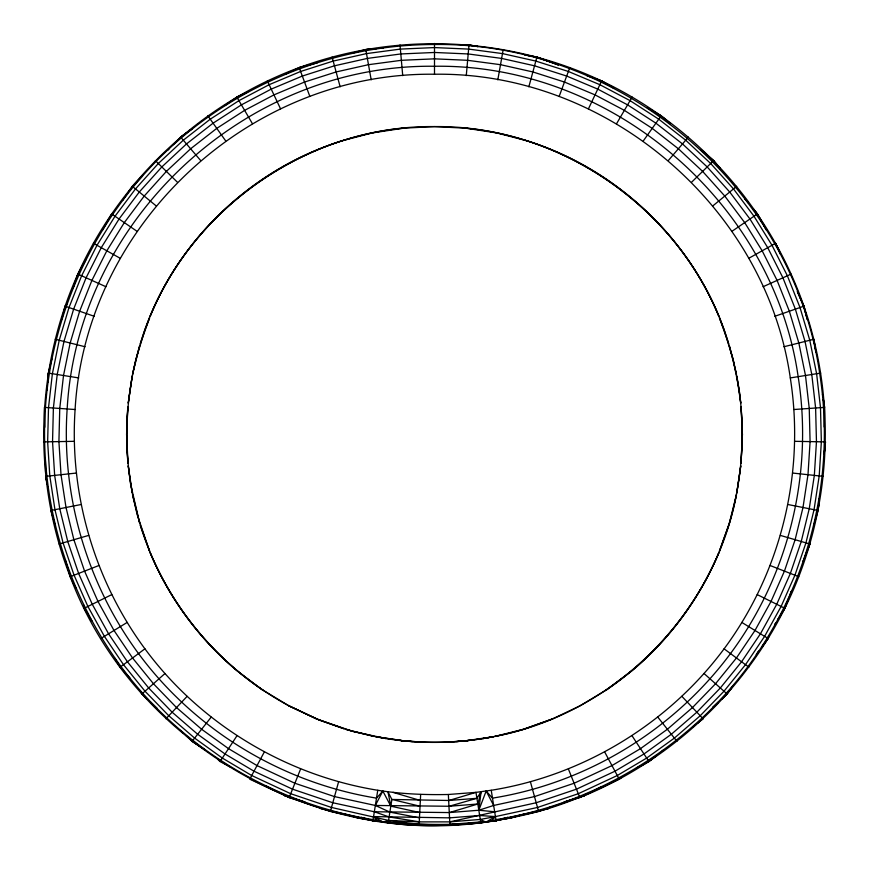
<?xml version="1.0" encoding="UTF-8"?>
<svg xmlns="http://www.w3.org/2000/svg" width="869" height="869" viewBox="0 0 869 869"><rect width="100%" height="100%" fill="white"/><g stroke="black" fill="none" stroke-linecap="round" stroke-linejoin="round"><path stroke-width="1.3" d="M448.35 794.494L475.973 792.365L491.235 790.269C593.918 773.888 687.813 711.374 741.854 622.443C786.108 549.925 803.564 461.841 790.29 377.917C765.85 207.072 607.073 71.551 434.5 74.245C249.305 71.692 85.401 224.593 75.103 409.516C69.292 494.287 94.439 580.481 144.927 648.817C200.359 723.942 285.695 775.354 377.765 790.269C401.087 794.016 424.767 794.972 448.35 794.494L449.925 825.246L419.499 824.399L388.541 820.434L331.502 807.464L290.713 793.712L251.706 775.517L222.334 758.072L194.623 738.096L168.782 715.752L145.004 691.213L123.496 664.687L104.399 636.358L87.888 606.453L74.071 575.213L63.057 542.875L54.953 509.69L49.794 475.919L47.643 441.821L48.512 407.67L52.379 373.735L59.222 340.268L68.999 307.528L81.621 275.788L97.002 245.275L115.001 216.251L135.499 188.921L158.321 163.502L183.305 140.202L210.244 119.194L238.932 100.641L269.14 84.695L300.641 71.464L333.175 61.08L366.512 53.596L400.37 49.088L434.5 47.578L468.63 49.088L502.488 53.596L535.825 61.08L568.359 71.464L599.86 84.695L630.068 100.641L658.756 119.194L685.695 140.202L710.679 163.502L733.501 188.921L753.999 216.251L771.998 245.275L787.379 275.788L800.001 307.528L809.778 340.268L816.621 373.735L820.488 407.67L821.357 441.821L819.206 475.919L814.047 509.69L805.943 542.875L794.929 575.213L781.112 606.453L764.601 636.358L745.504 664.687L723.996 691.213L700.218 715.752L674.377 738.096L646.666 758.072L617.294 775.517L578.287 793.712L537.498 807.464L495.428 816.599L485.923 822.15L480.698 821.933L480.687 822.813C308.56 845.352 131.241 739.671 70.226 576.712C32.403 480.036 35.216 368.738 77.862 274.093C120.378 179.394 201.793 103.444 299.208 67.597C396.579 31.61 507.811 36.531 601.63 80.958C695.504 125.255 769.901 208.093 803.89 306.181C838.031 404.204 831.014 515.328 784.816 608.289C743.191 692.072 670.857 759.68 584.489 795.646L538.595 811.44L496.08 820.673L480.687 822.813L443.309 825.115M824.246 427.016L824.605 407.387L823.367 399.523L824.605 407.387L793.897 409.516M420.65 794.494L419.075 825.246L383.077 822.15L373.572 816.599L449.631 817.859L479.666 815.491L495.428 816.599L491.007 821.444L495.917 819.63C607.083 801.913 708.735 734.229 767.218 637.955C815.144 559.451 834.034 464.1 819.663 373.246C792.778 187.845 621.824 41.929 434.5 44.504C330.97 44.428 228.59 87.4 156.127 161.352C91.766 227.059 51.89 315.708 45.438 407.463C39.138 499.219 66.359 592.539 121.019 666.512C181.024 747.84 273.409 803.499 373.083 819.63C405.454 827.516 439.833 825.941 472.921 823.66C517.251 818.652 561.754 807.942 601.272 786.858M740.996 463.373L742.408 434.5L741.116 406.964L742.408 434.5L741.04 463.373M466.273 75.646L468.988 44.971L478.004 46.568L468.988 44.971L463.688 44.971M825.485 441.897L824.214 453.77L825.485 441.897L794.69 441.322M819.098 501.25L819.38 498.621L819.098 501.261M128.221 403.042L132.273 375.745L128.264 403.02M494.667 811.765L478.83 810.245L481.078 791.735L476.929 798.296L449.175 806.258L375.343 805.465L334.5 796.601L294.895 783.251L257.028 765.589L228.514 748.644L201.608 729.254L176.516 707.562L153.444 683.74L132.555 657.974L114.013 630.47L97.98 601.446L84.565 571.107L73.876 539.714L66.011 507.496L61.004 474.713L58.918 441.604L59.755 408.452L63.513 375.506L70.161 343.005L79.644 311.232L91.908 280.405L106.833 250.793L124.31 222.605L144.211 196.068L166.37 171.399L190.626 148.773L216.772 128.373L244.623 110.363L273.952 94.884L304.53 82.044L336.129 71.953L368.489 64.686L401.369 60.309L434.5 58.842L467.631 60.309L500.511 64.686L532.871 71.953L564.47 82.044L595.048 94.884L624.376 110.363L652.228 128.373L678.374 148.773L702.63 171.399L724.789 196.068L744.69 222.605L762.167 250.793L777.092 280.405L789.356 311.232L798.839 343.005L805.487 375.506L809.245 408.452L810.082 441.604L807.996 474.713L802.989 507.496L795.124 539.714L784.435 571.107L771.02 601.446L754.987 630.47L736.445 657.974L715.556 683.74L692.484 707.562L667.392 729.254L640.486 748.644L611.972 765.589L574.105 783.251L534.5 796.601L493.657 805.465L478.83 810.245L449.425 812.569L374.333 811.765L332.805 802.75L292.527 789.171L254.009 771.205L225.017 753.977L197.654 734.251L172.138 712.2L148.664 687.976L127.428 661.776L108.571 633.805L92.266 604.281L78.623 573.431L67.76 541.496L59.755 508.734L54.66 475.386L52.542 441.734L53.389 408.006L57.213 374.496L63.969 341.452L73.626 309.136L86.085 277.798L101.271 247.676L119.042 219.01L139.279 192.027L161.819 166.935L186.487 143.928L213.079 123.181L241.397 104.867L271.226 89.116L302.325 76.059L334.456 65.805L367.37 58.408L400.805 53.954L434.5 52.466L468.195 53.954L501.63 58.408L534.544 65.805L566.675 76.059L597.774 89.116L627.603 104.867L655.921 123.181L682.513 143.928L707.181 166.935L729.721 192.027L749.958 219.01L767.729 247.676L782.915 277.798L795.374 309.136L805.031 341.452L811.787 374.496L815.611 408.006L816.458 441.734L814.34 475.386L809.245 508.734L801.24 541.496L790.377 573.431L776.734 604.281L760.429 633.805L741.572 661.776L720.336 687.976L696.862 712.2L671.346 734.251L643.983 753.977L614.991 771.205L576.473 789.171L536.195 802.75L449.794 821.878L419.597 821.889L388.541 820.434L383.077 822.15C415.556 824.507 448.165 825.517 480.687 822.813L485.923 822.15L480.296 819.445L449.794 821.878M740.757 465.969L736.738 493.255L740.736 465.98M377.765 790.269L372.92 820.673L377.993 821.444L373.572 816.599M388.171 822.791L391.886 799.458L387.922 791.735L390.822 806.171L419.955 812.58M497.807 79.85L503.216 49.533M51.847 358.93L48.306 373.083L47.654 382.295L48.306 373.083L78.71 377.917M61.862 319.042L65.11 306.181L66.794 304.356L65.11 306.181L94.189 316.283M449.425 812.569L477.831 804.01L481.078 791.735M528.841 86.813L536.901 57.093L558.3 64.958L536.901 57.093L524.985 54.953L536.901 57.093M393.733 823.139L372.92 820.673L330.405 811.44L338.595 781.763M813.992 524.583L818.098 510.483L818.815 503.89L818.098 510.483L787.89 504.509M768.12 638.509L768.804 636.184L768.12 638.509L761.82 647.047L768.12 638.509L741.854 622.443M719.413 551.098L728.711 525.115L719.423 551.218M559.136 96.492L569.792 67.597M478.83 810.245L486.162 791.04L492.484 798.133C597.448 781.394 693.419 717.501 748.644 626.603C793.886 552.478 811.722 462.438 798.155 376.668C773.171 202.042 610.885 63.524 434.5 66.272C245.21 63.665 77.678 219.944 67.163 408.973C61.21 495.602 86.911 583.718 138.519 653.564C195.177 730.351 282.403 782.893 376.516 798.133L382.838 791.04L390.822 806.171M809.897 544.027L803.162 561.331L809.897 544.027L809.886 541.354L809.897 544.027L780.34 535.402M784.816 608.289L789.161 597.166L784.816 608.289L778.016 619.391L784.816 608.289L757.225 594.602M265.729 785.815L289.181 797.546L300.62 768.956M588.465 108.799L601.63 80.958L614.177 88.29L601.63 80.958L586.847 75.494L601.63 80.958M382.838 791.04L375.343 805.465L389.877 812.113L419.749 817.881M264.295 752.022L249.751 779.156L289.181 797.546L330.405 811.44M85.64 260.2L77.862 274.093L72.974 288.128L77.862 274.093L105.942 286.727M102.509 230.111L111.601 213.926L113.426 213.003L111.601 213.926L137.02 231.295M616.599 123.648L632.154 97.078M236.955 735.771L220.074 761.516L230.752 767.251M122.583 200.522L126.32 195.047M127.819 192.864L132.316 186.303L142.516 175.875L132.316 186.303L156.105 205.844M643.299 140.919L661.146 115.827L670.444 123.746L661.146 115.827L647.372 107.734M727.081 693.951L733.393 685.424L727.081 693.951L721.281 699.426L727.081 693.951L704.042 673.529M211.156 717.175L192.06 741.333L186.27 735.869M668.38 160.483L688.367 137.063M165.946 718.75L187.096 696.373M167.608 150.315L169.466 148.414M173.192 144.634L180.633 137.063L192.505 128.59L180.633 137.063L200.62 160.483M691.637 182.175L713.623 160.613L720.412 168.868L713.623 160.613L701.316 150.087L713.623 160.613M164.958 673.529L141.919 693.951L147.697 699.426M712.895 205.844L736.684 186.303M703.054 718.75L697.85 722.867L703.054 718.75L681.904 696.373M648.926 761.516L657.257 754.944L648.926 761.516L636.369 768.229L648.926 761.516L632.045 735.771M661.428 751.663L663.514 750.023M605.563 690.518L631.893 670.825C669.825 638.997 699.979 598.068 718.978 552.336C695.787 607.692 656.443 655.899 606.823 689.682L579.645 706.052L552.336 718.978L525.137 728.711M114.632 658.094L120.172 667.142L144.927 648.817M548.285 808.626L551.098 806.573L548.285 808.626L539.149 810.734M224.941 105.529L236.846 97.078L247.632 91.962L236.846 97.078L252.401 123.648M731.98 231.295L757.399 213.926L766.425 229.981M100.88 638.509L127.146 622.443M748.741 258.321L775.604 243.266L780.514 254.15L775.604 243.266M111.775 594.602L84.184 608.289L91.788 620.748M284.815 74.397L299.208 67.597L317.131 62.709L299.208 67.597L309.864 96.492M564.122 801.881L579.819 797.546L619.249 779.156L621.15 777.549L619.249 779.156L604.705 752.022M763.058 286.727L791.138 274.093M65.371 560.157L70.226 576.712L98.903 565.513M525.115 728.711L552.336 718.978M774.811 316.283L803.89 306.181L797.384 291.647M567.012 801.164L584.489 795.646L580.59 796.743M420.194 806.269L391.886 799.458L448.947 800.479L475.973 792.365L480.829 822.791M500.479 819.565L510.972 818.001L525.082 813.84M59.103 544.027L88.66 535.402M501.283 819.195L496.08 820.673L475.332 823.128M503.879 818.457L507.778 817.36L496.08 820.673L489.475 821.368M351.695 53.346L365.784 49.533L376.353 48.588L365.784 49.533L371.193 79.85M783.914 346.753L813.775 339.258L815.872 352.358M536.542 811.342L496.08 820.673L491.235 790.269M423.409 742.213L404.324 740.931L375.734 736.695C424.745 746.449 476.06 743.549 523.888 729.156L494.57 736.499C614.231 713.807 713.829 614.231 736.499 494.57L729.156 523.888C743.343 475.995 746.069 424.832 736.727 375.745L740.736 403.02M81.11 504.509L50.902 510.483L55.344 525.778M480.296 819.445L495.428 816.599M482.99 738.574L493.288 736.727L464.676 740.931L445.591 742.213M493.288 736.716C461.352 742.973 428.471 743.582 396.177 740.019M790.29 377.917L820.694 373.083M404.324 128.069L372.182 132.957L341.821 140.865C256.138 167.543 184 233.598 150.022 316.664C191.864 213.817 292.647 138.768 403.173 128.188L434.5 126.592L465.827 128.188L496.818 132.957L527.179 140.865C612.862 167.543 685 233.598 718.978 316.664C677.005 213.448 575.636 138.269 464.676 128.069M486.043 821.705L464.969 824.051M488.671 821.314L492.604 820.727M495.232 820.336L497.85 819.956M464.676 740.931L472.823 740.019M504.411 818.717L510.972 818.001M45.699 476.353L47.263 484.283L45.699 476.353L76.309 473.062M470.965 823.323L452.445 825.007M473.605 823.052L478.895 822.487M482.86 822.074L486.825 821.65M382.957 47.991L380.318 48.229L382.968 48.001M456.67 741.615L467.728 740.616M439.801 825.083L425.223 825.094M449.892 824.388L480.698 821.933M455.269 824.225L452.586 824.431L456.594 824.246M448.947 800.479L476.929 798.296M449.175 806.258L477.831 804.01M464.622 823.769L471.313 823.367M443.777 825.094L429.221 825.083M451.728 824.703L460.994 824.246M383.077 822.15L385.695 822.041M43.515 441.897L74.31 441.322M483.327 822.172L485.923 822.15M416.555 825.007L398.035 823.323M404.031 824.051L382.957 821.705M408.006 824.246L417.272 824.703M397.796 823.377L404.574 823.779M412.71 824.257L416.772 824.496M75.103 409.516L44.395 407.387L44.754 427.276M414.285 824.203L416.892 824.431M401.272 740.616L412.33 741.615M419.075 825.246L388.269 822.193L388.313 822.813M379.525 821.368L372.92 820.673L332.458 811.342M382.175 821.65L386.14 822.074M390.105 822.487L395.395 823.052M792.691 473.062L823.301 476.353M344.037 813.905L358.028 818.001L364.611 818.717M404.324 740.931L375.712 736.716M358.028 818.001L368.521 819.565M371.15 819.956L373.768 820.336M376.396 820.727L380.329 821.314M419.597 821.889L389.106 816.947L374.333 811.765M386.01 738.574L352.532 731.307L345.112 729.156L374.43 736.499L352.532 731.307L316.664 718.978L289.029 705.889L262.177 689.682L237.107 670.825C199.175 638.997 169.02 598.068 150.022 552.336C177.189 617.533 227.124 672.628 289.355 706.052M320.715 808.626L329.851 810.734M55.225 339.258L85.086 346.753M289.181 797.546L304.878 801.881M288.41 796.743L284.511 795.646L302.206 801.218M365.121 818.457L361.222 817.36L372.92 820.673L367.717 819.195M393.027 792.365L420.411 800.501M343.863 728.711L320.074 720.358L289.029 705.889L316.664 718.978L343.885 728.711M770.097 565.513L798.774 576.712M93.396 243.266L120.259 258.321M647.362 107.745L661.146 115.827M263.437 690.518L262.177 689.682C204.563 650.501 160.819 591.691 140.257 525.093L149.587 551.098M724.073 648.817L748.828 667.142M180.48 730.416L183.381 733.132M150.598 702.163L157.332 708.55M155.377 160.613L177.363 182.175M120.172 667.142L129.97 678.168M757.399 213.926L753.217 208.821L757.399 213.926L766.415 229.981M657.844 717.175L676.94 741.333M207.854 115.827L225.701 140.919M486.162 791.04L493.657 805.465M70.226 576.712L76.059 588.476M267.37 80.958L280.535 108.799M797.373 291.658L803.89 306.181L807.171 319.173L803.89 306.181M568.38 768.956L579.819 797.546M149.577 551.218L137.215 514.698L132.501 494.57L139.844 523.888L130.6 484.044L128.243 465.969M530.405 781.763L538.595 811.44M332.099 57.093L340.159 86.813M813.775 339.258L815.241 348.426M128.264 465.98L132.305 493.266C127.135 464.861 125.114 435.76 127.884 406.964L126.592 434.5L128.004 463.373M740.779 403.042L739.226 390.279L733.143 359.505L729.156 345.112L736.499 374.43L733.143 359.505L723.964 329.514L719.423 317.837L728.711 343.885C691.572 217.424 566.262 125.017 434.5 126.592C302.705 125.006 177.439 217.456 140.246 343.918L149.587 317.902L145.036 329.514L135.857 359.505L132.501 374.43L139.844 345.112C128.558 383.348 124.506 423.648 127.96 463.373M400.012 44.971L402.727 75.646M45.384 460.44L45.612 472.378M434.5 43.45L434.5 74.245M47.382 386.249L47.111 390.192L47.382 386.249M791.572 590.985L790.127 594.7L791.583 590.996M775.984 622.725L774.627 624.952L775.974 622.715M758.659 651.316L756.302 654.52L758.659 651.305M718.381 702.163L712.58 707.638L718.37 702.163M695.776 724.518L692.658 726.984L695.776 724.507M205.182 749.904L192.06 741.333L205.182 749.914M220.074 761.516L217.543 758.93L220.074 761.516M748.198 202.705L744.852 198.632L748.209 202.705M141.919 693.951L140.702 691.648L141.919 693.951M84.184 608.289L83.511 604.867L84.184 608.289M48.316 489.562L47.795 486.922L48.306 489.562M822.943 396.905L822.53 394.287L822.954 396.905"/></g></svg>
